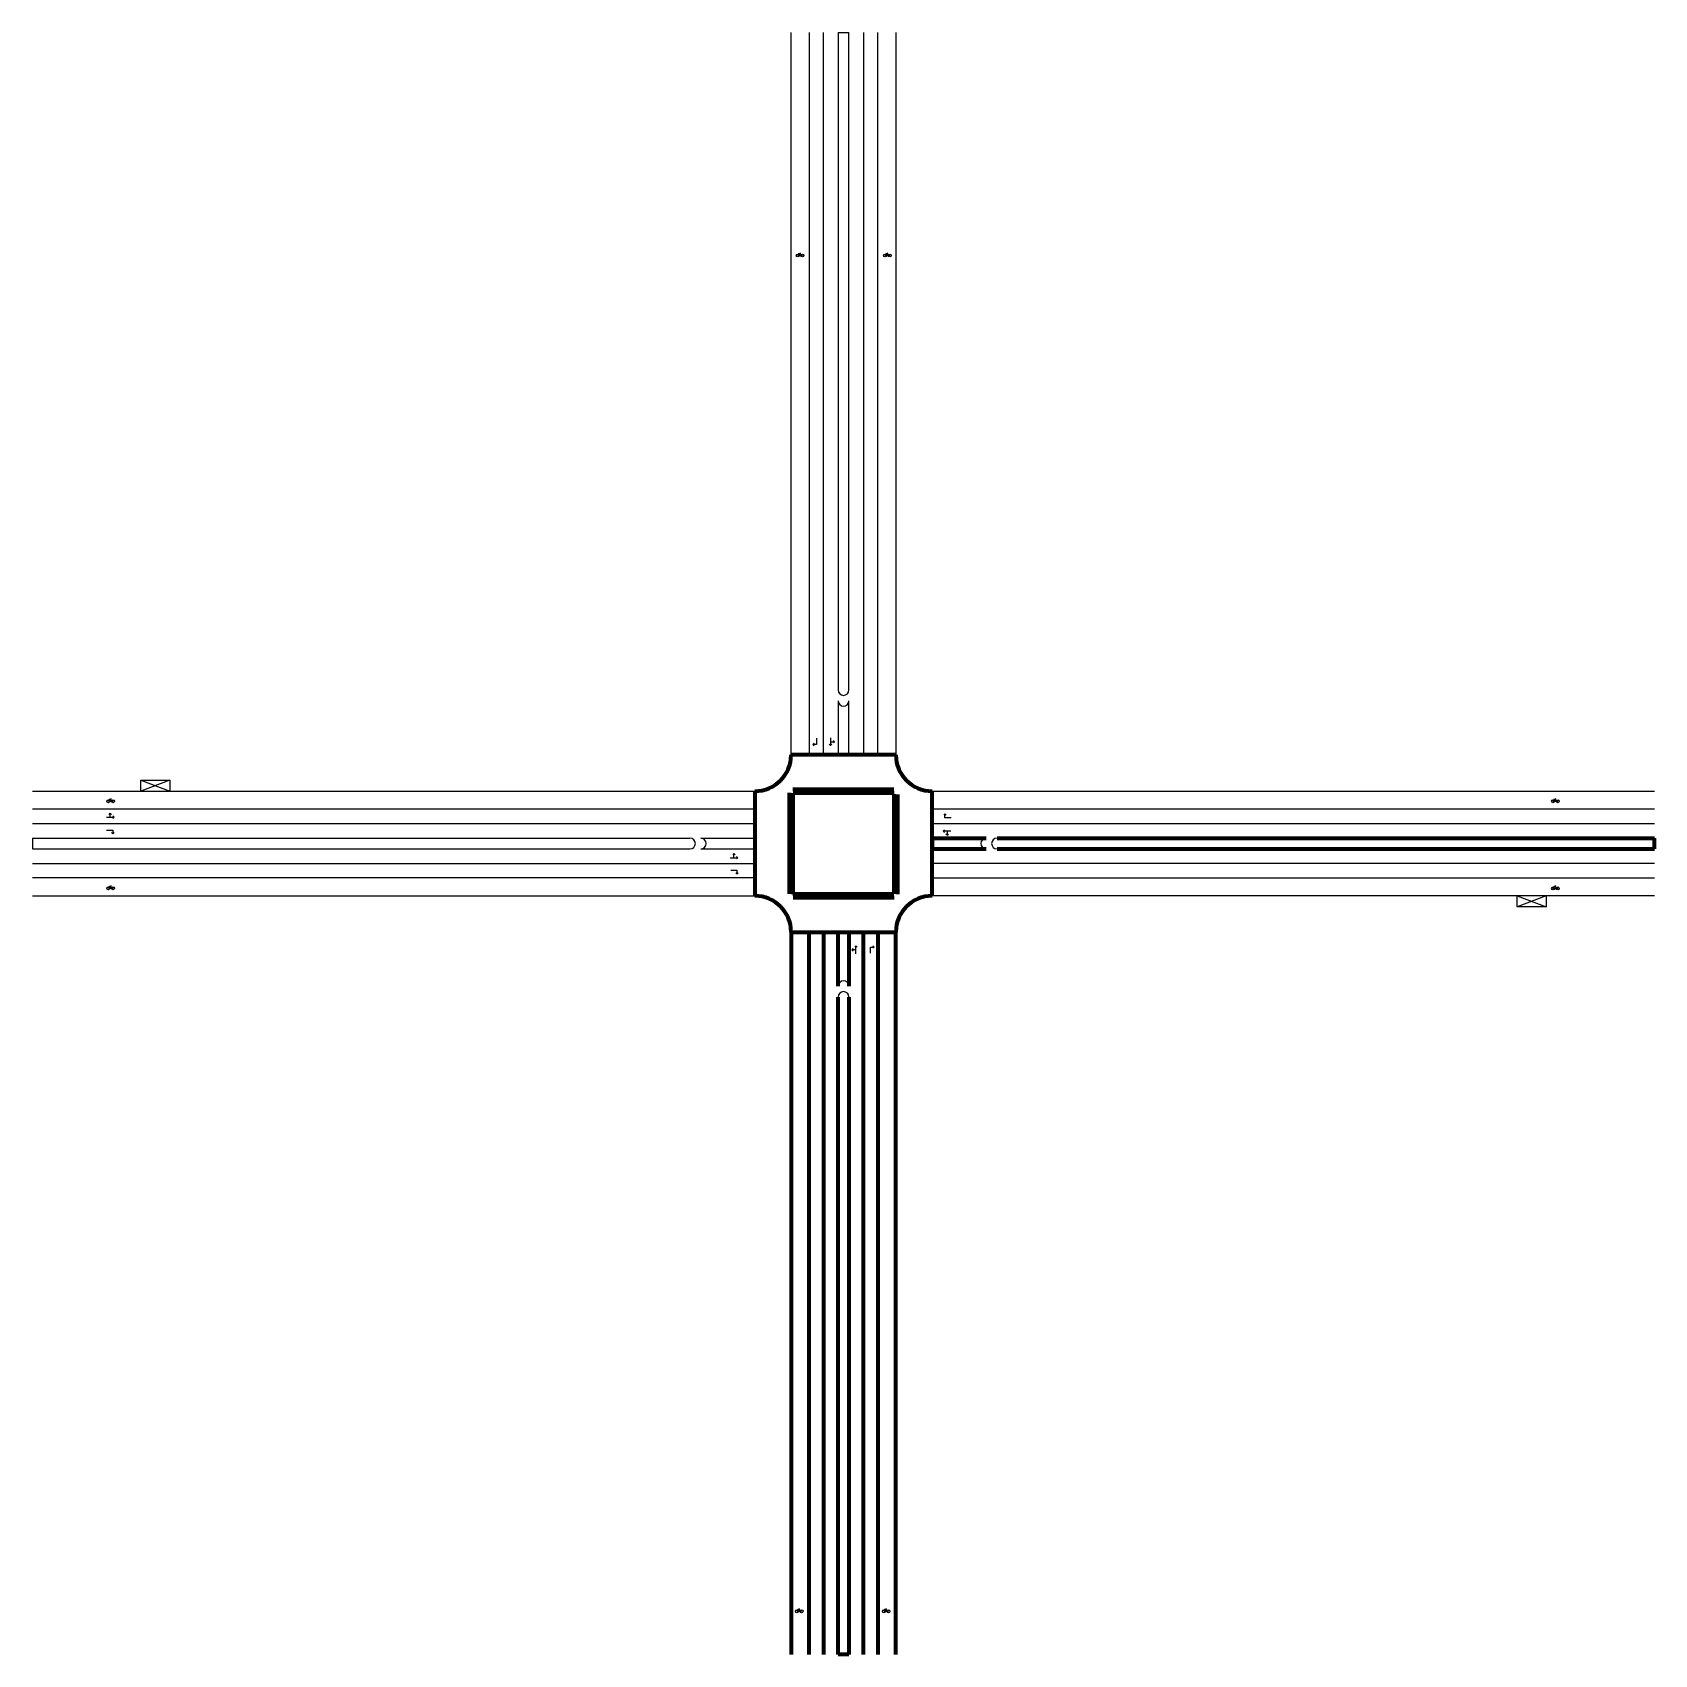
# Model space of a CAD drawing. Header units: millimetres. Extents: x 2860 to 3309, y 1639 to 2088.
import ezdxf

# ---------------------------------------------------------------- set-up
doc = ezdxf.new("R2010")
doc.units = ezdxf.units.MM

msp = doc.modelspace()

# ---------------------------------------------------------------- linework, layer by layer
at = {"color": 7, "lineweight": -3, "true_color": 0xffffff}
for p, q in [((3070.2, 1887.82), (3070.2, 2087.82)), ((3075.2, 2087.82), (3075.2, 1887.82)), ((3079.2, 1887.82), (3079.2, 2087.82)), ((3090.2, 2087.82), (3090.2, 1887.82)), ((3094.2, 1887.82), (3094.2, 2087.82)), ((3099.2, 2087.82), (3099.2, 1887.82)), ((3109.2, 1877.82), (3309.2, 1877.82))]:
    msp.add_line(p, q, dxfattribs=at)
at = {"color": 3, "lineweight": -3}
for p, q in [((3083.2, 2087.82), (3086.2, 2087.82)), ((3083.2, 2087.82), (3083.2, 1905.82)), ((3086.2, 1905.82), (3086.2, 2087.82)), ((3083.2, 1902.82), (3083.2, 1887.82)), ((3086.2, 1887.82), (3086.2, 1902.82)), ((3083.2, 1887.82), (3086.2, 1887.82)), ((2860.2, 1864.82), (3042.2, 1864.82)), ((2860.2, 1864.82), (2860.2, 1861.82)), ((3045.2, 1864.82), (3060.2, 1864.82)), ((3060.2, 1861.82), (3060.2, 1864.82)), ((2860.2, 1861.82), (3042.2, 1861.82)), ((3045.2, 1861.82), (3060.2, 1861.82))]:
    msp.add_line(p, q, dxfattribs=at)
for p, q in [((3072.02, 2026.07), (3072.42, 2026.67)), ((3072.02, 2026.07), (3073.32, 2026.07)), ((3072.42, 2026.67), (3072.85, 2026.85)), ((3072.42, 2026.67), (3073.32, 2026.07)), ((3096.2, 2026.07), (3096.6, 2026.67)), ((3096.2, 2026.07), (3097.5, 2026.07)), ((3096.6, 2026.67), (3097.04, 2026.85)), ((3096.6, 2026.67), (3097.5, 2026.07)), ((3076.2, 1890.75), (3076.56, 1891.1)), ((3077.24, 1890.75), (3076.2, 1890.75)), ((3076.2, 1890.75), (3076.56, 1890.39)), ((3077.24, 1892.47), (3077.24, 1890.75)), ((3081.09, 1890.43), (3080.74, 1890.79)), ((3081.09, 1892.57), (3081.09, 1890.43)), ((3081.09, 1891.5), (3082.24, 1891.5)), ((3081.09, 1890.43), (3081.45, 1890.79)), ((3082.24, 1891.5), (3081.89, 1891.86)), ((3082.24, 1891.5), (3081.89, 1891.15)), ((2860.2, 1877.82), (3060.2, 1877.82)), ((2860.2, 1877.82), (2890.2, 1877.82)), ((2890.2, 1877.82), (2890.2, 1880.82)), ((2890.2, 1880.82), (2898.2, 1880.82)), ((2890.2, 1880.82), (2898.2, 1877.82)), ((2898.2, 1880.82), (2890.2, 1877.82)), ((2898.2, 1880.82), (2898.2, 1877.82)), ((3060.2, 1872.82), (2860.2, 1872.82)), ((2881.21, 1875.02), (2881.61, 1875.62)), ((2881.21, 1875.02), (2882.51, 1875.02)), ((2881.61, 1875.62), (2882.04, 1875.79)), ((2881.61, 1875.62), (2882.51, 1875.02)), ((3281.11, 1875.02), (3281.51, 1875.62)), ((3281.11, 1875.02), (3282.41, 1875.02)), ((3281.51, 1875.62), (3281.95, 1875.79)), ((3281.51, 1875.62), (3282.41, 1875.02)), ((2860.2, 1868.82), (3060.2, 1868.82)), ((2880.66, 1870.58), (2882.8, 1870.58)), ((2881.73, 1871.73), (2881.38, 1871.38)), ((2881.73, 1870.58), (2881.73, 1871.73)), ((2881.73, 1871.73), (2882.08, 1871.38)), ((2882.8, 1870.58), (2882.45, 1870.94)), ((2882.8, 1870.58), (2882.45, 1870.23)), ((3112.79, 1871.5), (3112.44, 1871.14)), ((3112.79, 1870.46), (3112.79, 1871.5)), ((3112.79, 1871.5), (3113.15, 1871.14)), ((3114.52, 1870.46), (3112.79, 1870.46)), ((2880.7, 1867.05), (2882.42, 1867.05)), ((2882.42, 1866.01), (2882.07, 1866.36)), ((2882.42, 1867.05), (2882.42, 1866.01)), ((2882.42, 1866.01), (2882.78, 1866.36)), ((3112.3, 1866.74), (3112.65, 1867.09)), ((3114.44, 1866.74), (3112.3, 1866.74)), ((3112.3, 1866.74), (3112.65, 1866.38)), ((3113.37, 1865.59), (3113.01, 1865.95)), ((3113.37, 1866.74), (3113.37, 1865.59)), ((3113.37, 1865.59), (3113.72, 1865.95)), ((3053.31, 1859.39), (3055.45, 1859.39)), ((3054.38, 1860.54), (3054.03, 1860.19)), ((3054.38, 1859.39), (3054.38, 1860.54)), ((3054.38, 1860.54), (3054.74, 1860.19)), ((3055.45, 1859.39), (3055.1, 1859.75)), ((3055.45, 1859.39), (3055.1, 1859.04)), ((2860.2, 1857.82), (3060.2, 1857.82)), ((3053.49, 1855.93), (3055.21, 1855.93)), ((3055.21, 1854.89), (3054.86, 1855.24)), ((3055.21, 1855.93), (3055.21, 1854.89)), ((3055.21, 1854.89), (3055.56, 1855.24)), ((3060.2, 1853.82), (2860.2, 1853.82)), ((2881.21, 1850.94), (2881.61, 1851.54)), ((2881.21, 1850.94), (2882.51, 1850.94)), ((2881.61, 1851.54), (2882.04, 1851.72)), ((2881.61, 1851.54), (2882.51, 1850.94)), ((3281.11, 1850.89), (3281.51, 1851.49)), ((3281.11, 1850.89), (3282.41, 1850.89)), ((3281.51, 1851.49), (3281.95, 1851.67)), ((3281.51, 1851.49), (3282.41, 1850.89)), ((2860.2, 1848.82), (3060.2, 1848.82)), ((3271.2, 1845.82), (3271.2, 1848.82)), ((3271.2, 1848.82), (3279.2, 1845.82)), ((3279.2, 1848.82), (3271.2, 1845.82)), ((3279.2, 1845.82), (3271.2, 1845.82)), ((3309.2, 1848.82), (3279.2, 1848.82)), ((3279.2, 1848.82), (3279.2, 1845.82)), ((3087, 1833.88), (3087.35, 1834.24)), ((3088.14, 1833.88), (3087, 1833.88)), ((3087, 1833.88), (3087.35, 1833.53)), ((3088.14, 1834.95), (3087.79, 1834.6)), ((3088.14, 1832.81), (3088.14, 1834.95)), ((3088.14, 1834.95), (3088.5, 1834.6)), ((3092.15, 1832.94), (3092.15, 1834.67)), ((3092.15, 1834.67), (3093.19, 1834.67)), ((3093.19, 1834.67), (3092.83, 1835.02)), ((3093.19, 1834.67), (3092.83, 1834.32)), ((3071.81, 1650.79), (3072.21, 1651.39)), ((3071.81, 1650.79), (3073.11, 1650.79)), ((3072.21, 1651.39), (3072.64, 1651.57)), ((3072.21, 1651.39), (3073.11, 1650.79)), ((3095.85, 1650.79), (3096.25, 1651.39)), ((3095.85, 1650.79), (3097.15, 1650.79)), ((3096.25, 1651.39), (3096.68, 1651.57)), ((3096.25, 1651.39), (3097.15, 1650.79))]:
    msp.add_line(p, q)
at = {"lineweight": 211}
for p, q in [((3099.2, 1887.82), (3070.2, 1887.82)), ((3060.2, 1877.82), (3060.2, 1848.82)), ((3070.2, 1876.82), (3069.2, 1876.82)), ((3070.2, 1876.82), (3071.2, 1876.82)), ((3071.2, 1878.32), (3071.2, 1878.82)), ((3071.2, 1877.82), (3071.2, 1878.32)), ((3071.2, 1877.82), (3071.2, 1877.32)), ((3071.2, 1877.32), (3071.2, 1876.82)), ((3071.7, 1878.32), (3071.7, 1878.82)), ((3071.7, 1877.82), (3071.7, 1878.32)), ((3071.7, 1877.82), (3071.7, 1877.32)), ((3071.7, 1877.32), (3071.7, 1876.82)), ((3072.2, 1878.32), (3072.2, 1878.82)), ((3072.2, 1877.82), (3072.2, 1878.32)), ((3072.2, 1877.82), (3072.2, 1877.32)), ((3072.2, 1877.32), (3072.2, 1876.82)), ((3072.7, 1878.32), (3072.7, 1878.82)), ((3072.7, 1877.82), (3072.7, 1878.32)), ((3072.7, 1877.82), (3072.7, 1877.32)), ((3072.7, 1877.32), (3072.7, 1876.82)), ((3073.2, 1878.32), (3073.2, 1878.82)), ((3073.2, 1877.82), (3073.2, 1878.32)), ((3073.2, 1877.82), (3073.2, 1877.32)), ((3073.2, 1877.32), (3073.2, 1876.82)), ((3073.7, 1878.32), (3073.7, 1878.82)), ((3073.7, 1877.82), (3073.7, 1878.32)), ((3073.7, 1877.82), (3073.7, 1877.32)), ((3073.7, 1877.32), (3073.7, 1876.82)), ((3074.2, 1878.32), (3074.2, 1878.82)), ((3074.2, 1877.82), (3074.2, 1878.32)), ((3074.2, 1877.82), (3074.2, 1877.32)), ((3074.2, 1877.32), (3074.2, 1876.82)), ((3074.7, 1878.32), (3074.7, 1878.82)), ((3074.7, 1877.82), (3074.7, 1878.32)), ((3074.7, 1877.82), (3074.7, 1877.32)), ((3074.7, 1877.32), (3074.7, 1876.82)), ((3075.2, 1878.32), (3075.2, 1878.82)), ((3075.2, 1877.82), (3075.2, 1878.32)), ((3075.2, 1877.82), (3075.2, 1877.32)), ((3075.2, 1877.32), (3075.2, 1876.82)), ((3075.7, 1878.32), (3075.7, 1878.82)), ((3075.7, 1877.82), (3075.7, 1878.32)), ((3075.7, 1877.82), (3075.7, 1877.32)), ((3075.7, 1877.32), (3075.7, 1876.82)), ((3076.2, 1878.32), (3076.2, 1878.82)), ((3076.2, 1877.82), (3076.2, 1878.32)), ((3076.2, 1877.82), (3076.2, 1877.32)), ((3076.2, 1877.32), (3076.2, 1876.82)), ((3076.7, 1878.32), (3076.7, 1878.82)), ((3076.7, 1877.82), (3076.7, 1878.32)), ((3076.7, 1877.82), (3076.7, 1877.32)), ((3076.7, 1877.32), (3076.7, 1876.82)), ((3077.2, 1878.32), (3077.2, 1878.82)), ((3077.2, 1877.82), (3077.2, 1878.32)), ((3077.2, 1877.82), (3077.2, 1877.32)), ((3077.2, 1877.32), (3077.2, 1876.82)), ((3077.7, 1878.32), (3077.7, 1878.82)), ((3077.7, 1877.82), (3077.7, 1878.32)), ((3077.7, 1877.82), (3077.7, 1877.32)), ((3077.7, 1877.32), (3077.7, 1876.82)), ((3078.2, 1878.32), (3078.2, 1878.82)), ((3078.2, 1877.82), (3078.2, 1878.32)), ((3078.2, 1877.82), (3078.2, 1877.32)), ((3078.2, 1877.32), (3078.2, 1876.82)), ((3078.7, 1878.32), (3078.7, 1878.82)), ((3078.7, 1877.82), (3078.7, 1878.32)), ((3078.7, 1877.82), (3078.7, 1877.32)), ((3078.7, 1877.32), (3078.7, 1876.82)), ((3079.2, 1878.32), (3079.2, 1878.82)), ((3079.2, 1877.82), (3079.2, 1878.32)), ((3079.2, 1877.82), (3079.2, 1877.32)), ((3079.2, 1877.32), (3079.2, 1876.82)), ((3079.7, 1878.32), (3079.7, 1878.82)), ((3079.7, 1877.82), (3079.7, 1878.32)), ((3079.7, 1877.82), (3079.7, 1877.32)), ((3079.7, 1877.32), (3079.7, 1876.82)), ((3080.2, 1878.32), (3080.2, 1878.82)), ((3080.2, 1877.82), (3080.2, 1878.32)), ((3080.2, 1877.82), (3080.2, 1877.32)), ((3080.2, 1877.32), (3080.2, 1876.82)), ((3080.7, 1878.32), (3080.7, 1878.82)), ((3080.7, 1877.82), (3080.7, 1878.32)), ((3080.7, 1877.82), (3080.7, 1877.32)), ((3080.7, 1877.32), (3080.7, 1876.82)), ((3081.2, 1878.32), (3081.2, 1878.82)), ((3081.2, 1877.82), (3081.2, 1878.32)), ((3081.2, 1877.82), (3081.2, 1877.32)), ((3081.2, 1877.32), (3081.2, 1876.82)), ((3081.7, 1878.32), (3081.7, 1878.82)), ((3081.7, 1877.82), (3081.7, 1878.32)), ((3081.7, 1877.82), (3081.7, 1877.32)), ((3081.7, 1877.32), (3081.7, 1876.82)), ((3082.2, 1878.32), (3082.2, 1878.82)), ((3082.2, 1877.82), (3082.2, 1878.32)), ((3082.2, 1877.82), (3082.2, 1877.32)), ((3082.2, 1877.32), (3082.2, 1876.82)), ((3082.7, 1878.32), (3082.7, 1878.82)), ((3082.7, 1877.82), (3082.7, 1878.32)), ((3082.7, 1877.82), (3082.7, 1877.32)), ((3082.7, 1877.32), (3082.7, 1876.82)), ((3083.2, 1878.32), (3083.2, 1878.82)), ((3083.2, 1877.82), (3083.2, 1878.32)), ((3083.2, 1877.82), (3083.2, 1877.32)), ((3083.2, 1877.32), (3083.2, 1876.82)), ((3083.7, 1878.32), (3083.7, 1878.82)), ((3083.7, 1877.82), (3083.7, 1878.32)), ((3083.7, 1877.82), (3083.7, 1877.32)), ((3083.7, 1877.32), (3083.7, 1876.82)), ((3084.2, 1878.32), (3084.2, 1878.82)), ((3084.2, 1877.82), (3084.2, 1878.32)), ((3084.2, 1877.82), (3084.2, 1877.32)), ((3084.2, 1877.32), (3084.2, 1876.82)), ((3084.7, 1878.32), (3084.7, 1878.82)), ((3084.7, 1877.82), (3084.7, 1878.32)), ((3084.7, 1877.82), (3084.7, 1877.32)), ((3084.7, 1877.32), (3084.7, 1876.82)), ((3085.2, 1878.32), (3085.2, 1878.82)), ((3085.2, 1877.82), (3085.2, 1878.32)), ((3085.2, 1877.82), (3085.2, 1877.32)), ((3085.2, 1877.32), (3085.2, 1876.82)), ((3085.7, 1878.32), (3085.7, 1878.82)), ((3085.7, 1877.82), (3085.7, 1878.32)), ((3085.7, 1877.82), (3085.7, 1877.32)), ((3085.7, 1877.32), (3085.7, 1876.82)), ((3086.2, 1878.32), (3086.2, 1878.82)), ((3086.2, 1877.82), (3086.2, 1878.32)), ((3086.2, 1877.82), (3086.2, 1877.32)), ((3086.2, 1877.32), (3086.2, 1876.82)), ((3086.7, 1878.32), (3086.7, 1878.82)), ((3086.7, 1877.82), (3086.7, 1878.32)), ((3086.7, 1877.82), (3086.7, 1877.32)), ((3086.7, 1877.32), (3086.7, 1876.82)), ((3087.2, 1878.32), (3087.2, 1878.82)), ((3087.2, 1877.82), (3087.2, 1878.32)), ((3087.2, 1877.82), (3087.2, 1877.32)), ((3087.2, 1877.32), (3087.2, 1876.82)), ((3087.7, 1878.32), (3087.7, 1878.82)), ((3087.7, 1877.82), (3087.7, 1878.32)), ((3087.7, 1877.82), (3087.7, 1877.32)), ((3087.7, 1877.32), (3087.7, 1876.82)), ((3088.2, 1878.32), (3088.2, 1878.82)), ((3088.2, 1877.82), (3088.2, 1878.32)), ((3088.2, 1877.82), (3088.2, 1877.32)), ((3088.2, 1877.32), (3088.2, 1876.82)), ((3088.7, 1878.32), (3088.7, 1878.82)), ((3088.7, 1877.82), (3088.7, 1878.32)), ((3088.7, 1877.82), (3088.7, 1877.32)), ((3088.7, 1877.32), (3088.7, 1876.82)), ((3089.2, 1878.32), (3089.2, 1878.82)), ((3089.2, 1877.82), (3089.2, 1878.32)), ((3089.2, 1877.82), (3089.2, 1877.32)), ((3089.2, 1877.32), (3089.2, 1876.82)), ((3089.7, 1877.82), (3089.7, 1878.82)), ((3089.7, 1877.82), (3089.7, 1876.82)), ((3090.2, 1878.32), (3090.2, 1878.82)), ((3090.2, 1877.82), (3090.2, 1878.32)), ((3090.2, 1877.82), (3090.2, 1877.32)), ((3090.2, 1877.32), (3090.2, 1876.82)), ((3090.7, 1878.32), (3090.7, 1878.82)), ((3090.7, 1877.82), (3090.7, 1878.32)), ((3090.7, 1877.82), (3090.7, 1877.32)), ((3090.7, 1877.32), (3090.7, 1876.82)), ((3091.2, 1878.32), (3091.2, 1878.82)), ((3091.2, 1877.82), (3091.2, 1878.32)), ((3091.2, 1877.82), (3091.2, 1877.32)), ((3091.2, 1877.32), (3091.2, 1876.82)), ((3091.7, 1878.32), (3091.7, 1878.82)), ((3091.7, 1877.82), (3091.7, 1878.32)), ((3091.7, 1877.82), (3091.7, 1877.32)), ((3091.7, 1877.32), (3091.7, 1876.82)), ((3092.2, 1878.32), (3092.2, 1878.82)), ((3092.2, 1877.82), (3092.2, 1878.32)), ((3092.2, 1877.82), (3092.2, 1877.32)), ((3092.2, 1877.32), (3092.2, 1876.82)), ((3092.7, 1878.32), (3092.7, 1878.82)), ((3092.7, 1877.82), (3092.7, 1878.32)), ((3092.7, 1877.82), (3092.7, 1877.32)), ((3092.7, 1877.32), (3092.7, 1876.82)), ((3093.2, 1878.32), (3093.2, 1878.82)), ((3093.2, 1877.82), (3093.2, 1878.32)), ((3093.2, 1877.82), (3093.2, 1877.32)), ((3093.2, 1877.32), (3093.2, 1876.82)), ((3093.7, 1878.32), (3093.7, 1878.82)), ((3093.7, 1877.82), (3093.7, 1878.32)), ((3093.7, 1877.82), (3093.7, 1877.32)), ((3093.7, 1877.32), (3093.7, 1876.82)), ((3094.2, 1878.32), (3094.2, 1878.82)), ((3094.2, 1877.82), (3094.2, 1878.32)), ((3094.2, 1877.82), (3094.2, 1877.32)), ((3094.2, 1877.32), (3094.2, 1876.82)), ((3094.7, 1878.32), (3094.7, 1878.82)), ((3094.7, 1877.82), (3094.7, 1878.32)), ((3094.7, 1877.82), (3094.7, 1877.32)), ((3094.7, 1877.32), (3094.7, 1876.82)), ((3095.2, 1878.32), (3095.2, 1878.82)), ((3095.2, 1877.82), (3095.2, 1878.32)), ((3095.2, 1877.82), (3095.2, 1877.32)), ((3095.2, 1877.32), (3095.2, 1876.82)), ((3095.7, 1878.32), (3095.7, 1878.82)), ((3095.7, 1877.82), (3095.7, 1878.32)), ((3095.7, 1877.82), (3095.7, 1877.32)), ((3095.7, 1877.32), (3095.7, 1876.82)), ((3096.2, 1878.32), (3096.2, 1878.82)), ((3096.2, 1877.82), (3096.2, 1878.32)), ((3096.2, 1877.82), (3096.2, 1877.32)), ((3096.2, 1877.32), (3096.2, 1876.82)), ((3096.7, 1878.32), (3096.7, 1878.82)), ((3096.7, 1877.82), (3096.7, 1878.32)), ((3096.7, 1877.82), (3096.7, 1877.32)), ((3096.7, 1877.32), (3096.7, 1876.82)), ((3097.2, 1878.32), (3097.2, 1878.82)), ((3097.2, 1877.82), (3097.2, 1878.32)), ((3097.2, 1877.82), (3097.2, 1877.32)), ((3097.2, 1877.32), (3097.2, 1876.82)), ((3097.7, 1878.32), (3097.7, 1878.82)), ((3097.7, 1877.82), (3097.7, 1878.32)), ((3097.7, 1877.82), (3097.7, 1877.32)), ((3097.7, 1877.32), (3097.7, 1876.82)), ((3098.2, 1878.32), (3098.2, 1878.82)), ((3098.2, 1877.82), (3098.2, 1878.32)), ((3098.2, 1877.82), (3098.2, 1877.32)), ((3098.2, 1877.32), (3098.2, 1876.82)), ((3109.2, 1848.82), (3109.2, 1877.82)), ((3069.7, 1876.32), (3069.2, 1876.32)), ((3069.7, 1875.82), (3069.2, 1875.82)), ((3069.7, 1875.32), (3069.2, 1875.32)), ((3069.7, 1874.82), (3069.2, 1874.82)), ((3069.7, 1874.32), (3069.2, 1874.32)), ((3069.7, 1873.82), (3069.2, 1873.82)), ((3069.7, 1873.32), (3069.2, 1873.32)), ((3069.7, 1872.82), (3069.2, 1872.82)), ((3070.2, 1876.32), (3069.7, 1876.32)), ((3070.2, 1875.82), (3069.7, 1875.82)), ((3070.2, 1875.32), (3069.7, 1875.32)), ((3070.2, 1874.82), (3069.7, 1874.82)), ((3070.2, 1874.32), (3069.7, 1874.32)), ((3070.2, 1873.82), (3069.7, 1873.82)), ((3070.2, 1873.32), (3069.7, 1873.32)), ((3070.2, 1872.82), (3069.7, 1872.82)), ((3070.2, 1876.32), (3070.7, 1876.32)), ((3070.2, 1875.82), (3070.7, 1875.82)), ((3070.2, 1875.32), (3070.7, 1875.32)), ((3070.2, 1874.82), (3070.7, 1874.82)), ((3070.2, 1874.32), (3070.7, 1874.32)), ((3070.2, 1873.82), (3070.7, 1873.82)), ((3070.2, 1873.32), (3070.7, 1873.32)), ((3070.2, 1872.82), (3070.7, 1872.82)), ((3070.7, 1876.32), (3071.2, 1876.32)), ((3070.7, 1875.82), (3071.2, 1875.82)), ((3070.7, 1875.32), (3071.2, 1875.32)), ((3070.7, 1874.82), (3071.2, 1874.82)), ((3070.7, 1874.32), (3071.2, 1874.32)), ((3070.7, 1873.82), (3071.2, 1873.82)), ((3070.7, 1873.32), (3071.2, 1873.32)), ((3070.7, 1872.82), (3071.2, 1872.82)), ((3098.7, 1876.42), (3098.2, 1876.42)), ((3098.7, 1875.82), (3098.2, 1875.82)), ((3098.7, 1875.32), (3098.2, 1875.32)), ((3098.7, 1874.82), (3098.2, 1874.82)), ((3098.7, 1874.32), (3098.2, 1874.32)), ((3098.7, 1873.82), (3098.2, 1873.82)), ((3098.7, 1873.32), (3098.2, 1873.32)), ((3098.7, 1872.82), (3098.2, 1872.82)), ((3099.2, 1876.42), (3098.7, 1876.42)), ((3099.2, 1875.82), (3098.7, 1875.82)), ((3099.2, 1875.32), (3098.7, 1875.32)), ((3099.2, 1874.82), (3098.7, 1874.82)), ((3099.2, 1874.32), (3098.7, 1874.32)), ((3099.2, 1873.82), (3098.7, 1873.82)), ((3099.2, 1873.32), (3098.7, 1873.32)), ((3099.2, 1872.82), (3098.7, 1872.82)), ((3099.2, 1876.42), (3099.7, 1876.42)), ((3099.2, 1875.82), (3099.7, 1875.82)), ((3099.2, 1875.32), (3099.7, 1875.32)), ((3099.2, 1874.82), (3099.7, 1874.82)), ((3099.2, 1874.32), (3099.7, 1874.32)), ((3099.2, 1873.82), (3099.7, 1873.82)), ((3099.2, 1873.32), (3099.7, 1873.32)), ((3099.2, 1872.82), (3099.7, 1872.82)), ((3099.7, 1876.42), (3100.2, 1876.42)), ((3099.7, 1875.82), (3100.2, 1875.82)), ((3099.7, 1875.32), (3100.2, 1875.32)), ((3099.7, 1874.82), (3100.2, 1874.82)), ((3099.7, 1874.32), (3100.2, 1874.32)), ((3099.7, 1873.82), (3100.2, 1873.82)), ((3099.7, 1873.32), (3100.2, 1873.32)), ((3099.7, 1872.82), (3100.2, 1872.82)), ((3069.7, 1872.32), (3069.2, 1872.32)), ((3069.7, 1871.82), (3069.2, 1871.82)), ((3069.7, 1871.32), (3069.2, 1871.32)), ((3069.7, 1870.82), (3069.2, 1870.82)), ((3069.7, 1870.32), (3069.2, 1870.32)), ((3069.7, 1869.82), (3069.2, 1869.82)), ((3069.7, 1869.32), (3069.2, 1869.32)), ((3069.7, 1868.82), (3069.2, 1868.82)), ((3069.7, 1868.32), (3069.2, 1868.32)), ((3070.2, 1872.32), (3069.7, 1872.32)), ((3070.2, 1871.82), (3069.7, 1871.82)), ((3070.2, 1871.32), (3069.7, 1871.32)), ((3070.2, 1870.82), (3069.7, 1870.82)), ((3070.2, 1870.32), (3069.7, 1870.32)), ((3070.2, 1869.82), (3069.7, 1869.82)), ((3070.2, 1869.32), (3069.7, 1869.32)), ((3070.2, 1868.82), (3069.7, 1868.82)), ((3070.2, 1868.32), (3069.7, 1868.32)), ((3070.2, 1872.32), (3070.7, 1872.32)), ((3070.2, 1871.82), (3070.7, 1871.82)), ((3070.2, 1871.32), (3070.7, 1871.32)), ((3070.2, 1870.82), (3070.7, 1870.82)), ((3070.2, 1870.32), (3070.7, 1870.32)), ((3070.2, 1869.82), (3070.7, 1869.82)), ((3070.2, 1869.32), (3070.7, 1869.32)), ((3070.2, 1868.82), (3070.7, 1868.82)), ((3070.2, 1868.32), (3070.7, 1868.32)), ((3070.7, 1872.32), (3071.2, 1872.32)), ((3070.7, 1871.82), (3071.2, 1871.82)), ((3070.7, 1871.32), (3071.2, 1871.32)), ((3070.7, 1870.82), (3071.2, 1870.82)), ((3070.7, 1870.32), (3071.2, 1870.32)), ((3070.7, 1869.82), (3071.2, 1869.82)), ((3070.7, 1869.32), (3071.2, 1869.32)), ((3070.7, 1868.82), (3071.2, 1868.82)), ((3070.7, 1868.32), (3071.2, 1868.32)), ((3098.7, 1872.32), (3098.2, 1872.32)), ((3098.7, 1871.82), (3098.2, 1871.82)), ((3098.7, 1871.32), (3098.2, 1871.32)), ((3098.7, 1870.82), (3098.2, 1870.82)), ((3098.7, 1870.32), (3098.2, 1870.32)), ((3098.7, 1869.82), (3098.2, 1869.82)), ((3098.7, 1869.32), (3098.2, 1869.32)), ((3098.7, 1868.82), (3098.2, 1868.82)), ((3098.7, 1868.32), (3098.2, 1868.32)), ((3099.2, 1872.32), (3098.7, 1872.32)), ((3099.2, 1871.82), (3098.7, 1871.82)), ((3099.2, 1871.32), (3098.7, 1871.32)), ((3099.2, 1870.82), (3098.7, 1870.82)), ((3099.2, 1870.32), (3098.7, 1870.32)), ((3099.2, 1869.82), (3098.7, 1869.82)), ((3099.2, 1869.32), (3098.7, 1869.32)), ((3099.2, 1868.82), (3098.7, 1868.82)), ((3099.2, 1868.32), (3098.7, 1868.32)), ((3099.2, 1872.32), (3099.7, 1872.32)), ((3099.2, 1871.82), (3099.7, 1871.82)), ((3099.2, 1871.32), (3099.7, 1871.32)), ((3099.2, 1870.82), (3099.7, 1870.82)), ((3099.2, 1870.32), (3099.7, 1870.32)), ((3099.2, 1869.82), (3099.7, 1869.82)), ((3099.2, 1869.32), (3099.7, 1869.32)), ((3099.2, 1868.82), (3099.7, 1868.82)), ((3099.2, 1868.32), (3099.7, 1868.32)), ((3099.7, 1872.32), (3100.2, 1872.32)), ((3099.7, 1871.82), (3100.2, 1871.82)), ((3099.7, 1871.32), (3100.2, 1871.32)), ((3099.7, 1870.82), (3100.2, 1870.82)), ((3099.7, 1870.32), (3100.2, 1870.32)), ((3099.7, 1869.82), (3100.2, 1869.82)), ((3099.7, 1869.32), (3100.2, 1869.32)), ((3099.7, 1868.82), (3100.2, 1868.82)), ((3099.7, 1868.32), (3100.2, 1868.32)), ((3069.7, 1867.82), (3069.2, 1867.82)), ((3069.7, 1867.32), (3069.2, 1867.32)), ((3069.7, 1866.82), (3069.2, 1866.82)), ((3069.7, 1866.32), (3069.2, 1866.32)), ((3069.7, 1865.82), (3069.2, 1865.82)), ((3069.7, 1865.32), (3069.2, 1865.32)), ((3069.7, 1864.82), (3069.2, 1864.82)), ((3069.7, 1864.32), (3069.2, 1864.32)), ((3069.7, 1863.82), (3069.2, 1863.82)), ((3070.2, 1867.82), (3069.7, 1867.82)), ((3070.2, 1867.32), (3069.7, 1867.32)), ((3070.2, 1866.82), (3069.7, 1866.82)), ((3070.2, 1866.32), (3069.7, 1866.32)), ((3070.2, 1865.82), (3069.7, 1865.82)), ((3070.2, 1865.32), (3069.7, 1865.32)), ((3070.2, 1864.82), (3069.7, 1864.82)), ((3070.2, 1864.32), (3069.7, 1864.32)), ((3070.2, 1863.82), (3069.7, 1863.82)), ((3070.2, 1867.82), (3070.7, 1867.82)), ((3070.2, 1867.32), (3070.7, 1867.32)), ((3070.2, 1866.82), (3070.7, 1866.82)), ((3070.2, 1866.32), (3070.7, 1866.32)), ((3070.2, 1865.82), (3070.7, 1865.82)), ((3070.2, 1865.32), (3070.7, 1865.32)), ((3070.2, 1864.82), (3070.7, 1864.82)), ((3070.2, 1864.32), (3070.7, 1864.32)), ((3070.2, 1863.82), (3070.7, 1863.82)), ((3070.7, 1867.82), (3071.2, 1867.82)), ((3070.7, 1867.32), (3071.2, 1867.32)), ((3070.7, 1866.82), (3071.2, 1866.82)), ((3070.7, 1866.32), (3071.2, 1866.32)), ((3070.7, 1865.82), (3071.2, 1865.82)), ((3070.7, 1865.32), (3071.2, 1865.32)), ((3070.7, 1864.82), (3071.2, 1864.82)), ((3070.7, 1864.32), (3071.2, 1864.32)), ((3070.7, 1863.82), (3071.2, 1863.82)), ((3098.7, 1867.82), (3098.2, 1867.82)), ((3099.2, 1867.32), (3098.2, 1867.32)), ((3098.7, 1866.82), (3098.2, 1866.82)), ((3098.7, 1866.32), (3098.2, 1866.32)), ((3098.7, 1865.82), (3098.2, 1865.82)), ((3098.7, 1865.32), (3098.2, 1865.32)), ((3098.7, 1864.82), (3098.2, 1864.82)), ((3098.7, 1864.32), (3098.2, 1864.32)), ((3098.7, 1863.82), (3098.2, 1863.82)), ((3099.2, 1867.82), (3098.7, 1867.82)), ((3099.2, 1866.82), (3098.7, 1866.82)), ((3099.2, 1866.32), (3098.7, 1866.32)), ((3099.2, 1865.82), (3098.7, 1865.82)), ((3099.2, 1865.32), (3098.7, 1865.32)), ((3099.2, 1864.82), (3098.7, 1864.82)), ((3099.2, 1864.32), (3098.7, 1864.32)), ((3099.2, 1863.82), (3098.7, 1863.82)), ((3099.2, 1867.82), (3099.7, 1867.82)), ((3099.2, 1867.32), (3100.2, 1867.32)), ((3099.2, 1866.82), (3099.7, 1866.82)), ((3099.2, 1866.32), (3099.7, 1866.32)), ((3099.2, 1865.82), (3099.7, 1865.82)), ((3099.2, 1865.32), (3099.7, 1865.32)), ((3099.2, 1864.82), (3099.7, 1864.82)), ((3099.2, 1864.32), (3099.7, 1864.32)), ((3099.2, 1863.82), (3099.7, 1863.82)), ((3099.7, 1867.82), (3100.2, 1867.82)), ((3099.7, 1866.82), (3100.2, 1866.82)), ((3099.7, 1866.32), (3100.2, 1866.32)), ((3099.7, 1865.82), (3100.2, 1865.82)), ((3099.7, 1865.32), (3100.2, 1865.32)), ((3099.7, 1864.82), (3100.2, 1864.82)), ((3099.7, 1864.32), (3100.2, 1864.32)), ((3099.7, 1863.82), (3100.2, 1863.82)), ((3069.7, 1863.32), (3069.2, 1863.32)), ((3069.7, 1862.82), (3069.2, 1862.82)), ((3069.7, 1862.32), (3069.2, 1862.32)), ((3069.7, 1861.82), (3069.2, 1861.82)), ((3069.7, 1861.32), (3069.2, 1861.32)), ((3069.7, 1860.82), (3069.2, 1860.82)), ((3069.7, 1860.32), (3069.2, 1860.32)), ((3069.7, 1859.82), (3069.2, 1859.82)), ((3069.7, 1859.32), (3069.2, 1859.32)), ((3070.2, 1863.32), (3069.7, 1863.32)), ((3070.2, 1862.82), (3069.7, 1862.82)), ((3070.2, 1862.32), (3069.7, 1862.32)), ((3070.2, 1861.82), (3069.7, 1861.82)), ((3070.2, 1861.32), (3069.7, 1861.32)), ((3070.2, 1860.82), (3069.7, 1860.82)), ((3070.2, 1860.32), (3069.7, 1860.32)), ((3070.2, 1859.82), (3069.7, 1859.82)), ((3070.2, 1859.32), (3069.7, 1859.32)), ((3070.2, 1863.32), (3070.7, 1863.32)), ((3070.2, 1862.82), (3070.7, 1862.82)), ((3070.2, 1862.32), (3070.7, 1862.32)), ((3070.2, 1861.82), (3070.7, 1861.82)), ((3070.2, 1861.32), (3070.7, 1861.32)), ((3070.2, 1860.82), (3070.7, 1860.82)), ((3070.2, 1860.32), (3070.7, 1860.32)), ((3070.2, 1859.82), (3070.7, 1859.82)), ((3070.2, 1859.32), (3070.7, 1859.32)), ((3070.7, 1863.32), (3071.2, 1863.32)), ((3070.7, 1862.82), (3071.2, 1862.82)), ((3070.7, 1862.32), (3071.2, 1862.32)), ((3070.7, 1861.82), (3071.2, 1861.82)), ((3070.7, 1861.32), (3071.2, 1861.32)), ((3070.7, 1860.82), (3071.2, 1860.82)), ((3070.7, 1860.32), (3071.2, 1860.32)), ((3070.7, 1859.82), (3071.2, 1859.82)), ((3070.7, 1859.32), (3071.2, 1859.32)), ((3098.7, 1863.32), (3098.2, 1863.32)), ((3098.7, 1862.82), (3098.2, 1862.82)), ((3098.7, 1862.32), (3098.2, 1862.32)), ((3098.7, 1861.82), (3098.2, 1861.82)), ((3098.7, 1861.32), (3098.2, 1861.32)), ((3098.7, 1860.82), (3098.2, 1860.82)), ((3098.7, 1860.32), (3098.2, 1860.32)), ((3098.7, 1859.82), (3098.2, 1859.82)), ((3098.7, 1859.32), (3098.2, 1859.32)), ((3099.2, 1863.32), (3098.7, 1863.32)), ((3099.2, 1862.82), (3098.7, 1862.82)), ((3099.2, 1862.32), (3098.7, 1862.32)), ((3099.2, 1861.82), (3098.7, 1861.82)), ((3099.2, 1861.32), (3098.7, 1861.32)), ((3099.2, 1860.82), (3098.7, 1860.82)), ((3099.2, 1860.32), (3098.7, 1860.32)), ((3099.2, 1859.82), (3098.7, 1859.82)), ((3099.2, 1859.32), (3098.7, 1859.32)), ((3099.2, 1863.32), (3099.7, 1863.32)), ((3099.2, 1862.82), (3099.7, 1862.82)), ((3099.2, 1862.32), (3099.7, 1862.32)), ((3099.2, 1861.82), (3099.7, 1861.82)), ((3099.2, 1861.32), (3099.7, 1861.32)), ((3099.2, 1860.82), (3099.7, 1860.82)), ((3099.2, 1860.32), (3099.7, 1860.32)), ((3099.2, 1859.82), (3099.7, 1859.82)), ((3099.2, 1859.32), (3099.7, 1859.32)), ((3099.7, 1863.32), (3100.2, 1863.32)), ((3099.7, 1862.82), (3100.2, 1862.82)), ((3099.7, 1862.32), (3100.2, 1862.32)), ((3099.7, 1861.82), (3100.2, 1861.82)), ((3099.7, 1861.32), (3100.2, 1861.32)), ((3099.7, 1860.82), (3100.2, 1860.82)), ((3099.7, 1860.32), (3100.2, 1860.32)), ((3099.7, 1859.82), (3100.2, 1859.82)), ((3099.7, 1859.32), (3100.2, 1859.32)), ((3069.7, 1858.82), (3069.2, 1858.82)), ((3069.7, 1858.32), (3069.2, 1858.32)), ((3070.2, 1857.82), (3069.2, 1857.82)), ((3069.7, 1857.32), (3069.2, 1857.32)), ((3069.7, 1856.82), (3069.2, 1856.82)), ((3069.7, 1856.32), (3069.2, 1856.32)), ((3069.7, 1855.82), (3069.2, 1855.82)), ((3069.7, 1855.32), (3069.2, 1855.32)), ((3069.7, 1854.82), (3069.2, 1854.82)), ((3070.2, 1858.82), (3069.7, 1858.82)), ((3070.2, 1858.32), (3069.7, 1858.32)), ((3070.2, 1857.32), (3069.7, 1857.32)), ((3070.2, 1856.82), (3069.7, 1856.82)), ((3070.2, 1856.32), (3069.7, 1856.32)), ((3070.2, 1855.82), (3069.7, 1855.82)), ((3070.2, 1855.32), (3069.7, 1855.32)), ((3070.2, 1854.82), (3069.7, 1854.82)), ((3070.2, 1858.82), (3070.7, 1858.82)), ((3070.2, 1858.32), (3070.7, 1858.32)), ((3070.2, 1857.82), (3071.2, 1857.82)), ((3070.2, 1857.32), (3070.7, 1857.32)), ((3070.2, 1856.82), (3070.7, 1856.82)), ((3070.2, 1856.32), (3070.7, 1856.32)), ((3070.2, 1855.82), (3070.7, 1855.82)), ((3070.2, 1855.32), (3070.7, 1855.32)), ((3070.2, 1854.82), (3070.7, 1854.82)), ((3070.7, 1858.82), (3071.2, 1858.82)), ((3070.7, 1858.32), (3071.2, 1858.32)), ((3070.7, 1857.32), (3071.2, 1857.32)), ((3070.7, 1856.82), (3071.2, 1856.82)), ((3070.7, 1856.32), (3071.2, 1856.32)), ((3070.7, 1855.82), (3071.2, 1855.82)), ((3070.7, 1855.32), (3071.2, 1855.32)), ((3070.7, 1854.82), (3071.2, 1854.82)), ((3098.7, 1858.82), (3098.2, 1858.82)), ((3098.7, 1858.32), (3098.2, 1858.32)), ((3098.7, 1857.82), (3098.2, 1857.82)), ((3098.7, 1857.32), (3098.2, 1857.32)), ((3098.7, 1856.82), (3098.2, 1856.82)), ((3098.7, 1856.32), (3098.2, 1856.32)), ((3098.7, 1855.82), (3098.2, 1855.82)), ((3098.7, 1855.32), (3098.2, 1855.32)), ((3098.7, 1854.82), (3098.2, 1854.82)), ((3099.2, 1858.82), (3098.7, 1858.82)), ((3099.2, 1858.32), (3098.7, 1858.32)), ((3099.2, 1857.82), (3098.7, 1857.82)), ((3099.2, 1857.32), (3098.7, 1857.32)), ((3099.2, 1856.82), (3098.7, 1856.82)), ((3099.2, 1856.32), (3098.7, 1856.32)), ((3099.2, 1855.82), (3098.7, 1855.82)), ((3099.2, 1855.32), (3098.7, 1855.32)), ((3099.2, 1854.82), (3098.7, 1854.82)), ((3099.2, 1858.82), (3099.7, 1858.82)), ((3099.2, 1858.32), (3099.7, 1858.32)), ((3099.2, 1857.82), (3099.7, 1857.82)), ((3099.2, 1857.32), (3099.7, 1857.32)), ((3099.2, 1856.82), (3099.7, 1856.82)), ((3099.2, 1856.32), (3099.7, 1856.32)), ((3099.2, 1855.82), (3099.7, 1855.82)), ((3099.2, 1855.32), (3099.7, 1855.32)), ((3099.2, 1854.82), (3099.7, 1854.82)), ((3099.7, 1858.82), (3100.2, 1858.82)), ((3099.7, 1858.32), (3100.2, 1858.32)), ((3099.7, 1857.82), (3100.2, 1857.82)), ((3099.7, 1857.32), (3100.2, 1857.32)), ((3099.7, 1856.82), (3100.2, 1856.82)), ((3099.7, 1856.32), (3100.2, 1856.32)), ((3099.7, 1855.82), (3100.2, 1855.82)), ((3099.7, 1855.32), (3100.2, 1855.32)), ((3099.7, 1854.82), (3100.2, 1854.82)), ((3069.7, 1854.32), (3069.2, 1854.32)), ((3069.7, 1853.82), (3069.2, 1853.82)), ((3069.7, 1853.32), (3069.2, 1853.32)), ((3069.7, 1852.82), (3069.2, 1852.82)), ((3069.7, 1852.32), (3069.2, 1852.32)), ((3069.7, 1851.82), (3069.2, 1851.82)), ((3069.7, 1851.32), (3069.2, 1851.32)), ((3069.7, 1850.82), (3069.2, 1850.82)), ((3069.7, 1850.32), (3069.2, 1850.32)), ((3070.2, 1854.32), (3069.7, 1854.32)), ((3070.2, 1853.82), (3069.7, 1853.82)), ((3070.2, 1853.32), (3069.7, 1853.32)), ((3070.2, 1852.82), (3069.7, 1852.82)), ((3070.2, 1852.32), (3069.7, 1852.32)), ((3070.2, 1851.82), (3069.7, 1851.82)), ((3070.2, 1851.32), (3069.7, 1851.32)), ((3070.2, 1850.82), (3069.7, 1850.82)), ((3070.2, 1850.32), (3069.7, 1850.32)), ((3070.2, 1854.32), (3070.7, 1854.32)), ((3070.2, 1853.82), (3070.7, 1853.82)), ((3070.2, 1853.32), (3070.7, 1853.32)), ((3070.2, 1852.82), (3070.7, 1852.82)), ((3070.2, 1852.32), (3070.7, 1852.32)), ((3070.2, 1851.82), (3070.7, 1851.82)), ((3070.2, 1851.32), (3070.7, 1851.32)), ((3070.2, 1850.82), (3070.7, 1850.82)), ((3070.2, 1850.32), (3070.7, 1850.32)), ((3070.7, 1854.32), (3071.2, 1854.32)), ((3070.7, 1853.82), (3071.2, 1853.82)), ((3070.7, 1853.32), (3071.2, 1853.32)), ((3070.7, 1852.82), (3071.2, 1852.82)), ((3070.7, 1852.32), (3071.2, 1852.32)), ((3070.7, 1851.82), (3071.2, 1851.82)), ((3070.7, 1851.32), (3071.2, 1851.32)), ((3070.7, 1850.82), (3071.2, 1850.82)), ((3070.7, 1850.32), (3071.2, 1850.32)), ((3098.7, 1854.32), (3098.2, 1854.32)), ((3098.7, 1853.82), (3098.2, 1853.82)), ((3098.7, 1853.32), (3098.2, 1853.32)), ((3098.7, 1852.82), (3098.2, 1852.82)), ((3098.7, 1852.32), (3098.2, 1852.32)), ((3098.7, 1851.82), (3098.2, 1851.82)), ((3098.7, 1851.32), (3098.2, 1851.32)), ((3098.7, 1850.82), (3098.2, 1850.82)), ((3098.7, 1850.32), (3098.2, 1850.32)), ((3099.2, 1854.32), (3098.7, 1854.32)), ((3099.2, 1853.82), (3098.7, 1853.82)), ((3099.2, 1853.32), (3098.7, 1853.32)), ((3099.2, 1852.82), (3098.7, 1852.82)), ((3099.2, 1852.32), (3098.7, 1852.32)), ((3099.2, 1851.82), (3098.7, 1851.82)), ((3099.2, 1851.32), (3098.7, 1851.32)), ((3099.2, 1850.82), (3098.7, 1850.82)), ((3099.2, 1850.32), (3098.7, 1850.32)), ((3099.2, 1854.32), (3099.7, 1854.32)), ((3099.2, 1853.82), (3099.7, 1853.82)), ((3099.2, 1853.32), (3099.7, 1853.32)), ((3099.2, 1852.82), (3099.7, 1852.82)), ((3099.2, 1852.32), (3099.7, 1852.32)), ((3099.2, 1851.82), (3099.7, 1851.82)), ((3099.2, 1851.32), (3099.7, 1851.32)), ((3099.2, 1850.82), (3099.7, 1850.82)), ((3099.2, 1850.32), (3099.7, 1850.32)), ((3099.7, 1854.32), (3100.2, 1854.32)), ((3099.7, 1853.82), (3100.2, 1853.82)), ((3099.7, 1853.32), (3100.2, 1853.32)), ((3099.7, 1852.82), (3100.2, 1852.82)), ((3099.7, 1852.32), (3100.2, 1852.32)), ((3099.7, 1851.82), (3100.2, 1851.82)), ((3099.7, 1851.32), (3100.2, 1851.32)), ((3099.7, 1850.82), (3100.2, 1850.82)), ((3099.7, 1850.32), (3100.2, 1850.32)), ((3069.7, 1849.82), (3069.2, 1849.82)), ((3070.2, 1849.82), (3069.7, 1849.82)), ((3070.2, 1849.82), (3070.7, 1849.82)), ((3070.7, 1849.82), (3071.2, 1849.82)), ((3071.2, 1849.32), (3071.2, 1849.82)), ((3071.2, 1848.82), (3071.2, 1849.32)), ((3071.2, 1848.82), (3071.2, 1848.32)), ((3071.2, 1848.32), (3071.2, 1847.82)), ((3071.7, 1849.32), (3071.7, 1849.82)), ((3071.7, 1848.82), (3071.7, 1849.32)), ((3071.7, 1848.82), (3071.7, 1848.32)), ((3071.7, 1848.32), (3071.7, 1847.82)), ((3072.2, 1849.32), (3072.2, 1849.82)), ((3072.2, 1848.82), (3072.2, 1849.32)), ((3072.2, 1848.82), (3072.2, 1848.32)), ((3072.2, 1848.32), (3072.2, 1847.82)), ((3072.7, 1849.32), (3072.7, 1849.82)), ((3072.7, 1848.82), (3072.7, 1849.32)), ((3072.7, 1848.82), (3072.7, 1848.32)), ((3072.7, 1848.32), (3072.7, 1847.82)), ((3073.2, 1849.32), (3073.2, 1849.82)), ((3073.2, 1848.82), (3073.2, 1849.32)), ((3073.2, 1848.82), (3073.2, 1848.32)), ((3073.2, 1848.32), (3073.2, 1847.82)), ((3073.7, 1849.32), (3073.7, 1849.82)), ((3073.7, 1848.82), (3073.7, 1849.32)), ((3073.7, 1848.82), (3073.7, 1848.32)), ((3073.7, 1848.32), (3073.7, 1847.82)), ((3074.2, 1849.32), (3074.2, 1849.82)), ((3074.2, 1848.82), (3074.2, 1849.32)), ((3074.2, 1848.82), (3074.2, 1848.32)), ((3074.2, 1848.32), (3074.2, 1847.82)), ((3074.7, 1849.32), (3074.7, 1849.82)), ((3074.7, 1848.82), (3074.7, 1849.32)), ((3074.7, 1848.82), (3074.7, 1848.32)), ((3074.7, 1848.32), (3074.7, 1847.82)), ((3075.2, 1849.32), (3075.2, 1849.82)), ((3075.2, 1848.82), (3075.2, 1849.32)), ((3075.2, 1848.82), (3075.2, 1848.32)), ((3075.2, 1848.32), (3075.2, 1847.82)), ((3075.7, 1849.32), (3075.7, 1849.82)), ((3075.7, 1848.82), (3075.7, 1849.32)), ((3075.7, 1848.82), (3075.7, 1848.32)), ((3075.7, 1848.32), (3075.7, 1847.82)), ((3076.2, 1849.32), (3076.2, 1849.82)), ((3076.2, 1848.82), (3076.2, 1849.32)), ((3076.2, 1848.82), (3076.2, 1848.32)), ((3076.2, 1848.32), (3076.2, 1847.82)), ((3076.7, 1849.32), (3076.7, 1849.82)), ((3076.7, 1848.82), (3076.7, 1849.32)), ((3076.7, 1848.82), (3076.7, 1848.32)), ((3076.7, 1848.32), (3076.7, 1847.82)), ((3077.2, 1849.32), (3077.2, 1849.82)), ((3077.2, 1848.82), (3077.2, 1849.32)), ((3077.2, 1848.82), (3077.2, 1848.32)), ((3077.2, 1848.32), (3077.2, 1847.82)), ((3077.7, 1849.32), (3077.7, 1849.82)), ((3077.7, 1848.82), (3077.7, 1849.32)), ((3077.7, 1848.82), (3077.7, 1848.32)), ((3077.7, 1848.32), (3077.7, 1847.82)), ((3078.2, 1849.32), (3078.2, 1849.82)), ((3078.2, 1848.82), (3078.2, 1849.32)), ((3078.2, 1848.82), (3078.2, 1848.32)), ((3078.2, 1848.32), (3078.2, 1847.82)), ((3078.7, 1849.32), (3078.7, 1849.82)), ((3078.7, 1848.82), (3078.7, 1849.32)), ((3078.7, 1848.82), (3078.7, 1848.32)), ((3078.7, 1848.32), (3078.7, 1847.82)), ((3079.2, 1849.32), (3079.2, 1849.82)), ((3079.2, 1848.82), (3079.2, 1849.32)), ((3079.2, 1848.82), (3079.2, 1848.32)), ((3079.2, 1848.32), (3079.2, 1847.82)), ((3079.7, 1849.32), (3079.7, 1849.82)), ((3079.7, 1848.82), (3079.7, 1849.32)), ((3079.7, 1848.82), (3079.7, 1848.32)), ((3079.7, 1848.32), (3079.7, 1847.82)), ((3080.2, 1849.32), (3080.2, 1849.82)), ((3080.2, 1848.82), (3080.2, 1849.32)), ((3080.2, 1848.82), (3080.2, 1848.32)), ((3080.2, 1848.32), (3080.2, 1847.82)), ((3080.7, 1849.32), (3080.7, 1849.82)), ((3080.7, 1848.82), (3080.7, 1849.32)), ((3080.7, 1848.82), (3080.7, 1848.32)), ((3080.7, 1848.32), (3080.7, 1847.82)), ((3081.2, 1849.32), (3081.2, 1849.82)), ((3081.2, 1848.82), (3081.2, 1849.32)), ((3081.2, 1848.82), (3081.2, 1848.32)), ((3081.2, 1848.32), (3081.2, 1847.82)), ((3081.7, 1849.32), (3081.7, 1849.82)), ((3081.7, 1848.82), (3081.7, 1849.32)), ((3081.7, 1848.82), (3081.7, 1848.32)), ((3081.7, 1848.32), (3081.7, 1847.82)), ((3082.2, 1849.32), (3082.2, 1849.82)), ((3082.2, 1848.82), (3082.2, 1849.32)), ((3082.2, 1848.82), (3082.2, 1848.32)), ((3082.2, 1848.32), (3082.2, 1847.82)), ((3082.7, 1849.32), (3082.7, 1849.82)), ((3082.7, 1848.82), (3082.7, 1849.32)), ((3082.7, 1848.82), (3082.7, 1848.32)), ((3082.7, 1848.32), (3082.7, 1847.82)), ((3083.2, 1849.32), (3083.2, 1849.82)), ((3083.2, 1848.82), (3083.2, 1849.32)), ((3083.2, 1848.82), (3083.2, 1848.32)), ((3083.2, 1848.32), (3083.2, 1847.82)), ((3083.7, 1849.32), (3083.7, 1849.82)), ((3083.7, 1848.82), (3083.7, 1849.32)), ((3083.7, 1848.82), (3083.7, 1848.32)), ((3083.7, 1848.32), (3083.7, 1847.82)), ((3084.2, 1849.32), (3084.2, 1849.82)), ((3084.2, 1848.82), (3084.2, 1849.32)), ((3084.2, 1848.82), (3084.2, 1848.32)), ((3084.2, 1848.32), (3084.2, 1847.82)), ((3084.7, 1849.32), (3084.7, 1849.82)), ((3084.7, 1848.82), (3084.7, 1849.32)), ((3084.7, 1848.82), (3084.7, 1848.32)), ((3084.7, 1848.32), (3084.7, 1847.82)), ((3085.2, 1849.32), (3085.2, 1849.82)), ((3085.2, 1848.82), (3085.2, 1849.32)), ((3085.2, 1848.82), (3085.2, 1848.32)), ((3085.2, 1848.32), (3085.2, 1847.82)), ((3085.7, 1849.32), (3085.7, 1849.82)), ((3085.7, 1848.82), (3085.7, 1849.32)), ((3085.7, 1848.82), (3085.7, 1848.32)), ((3085.7, 1848.32), (3085.7, 1847.82)), ((3086.2, 1849.32), (3086.2, 1849.82)), ((3086.2, 1848.82), (3086.2, 1849.32)), ((3086.2, 1848.82), (3086.2, 1848.32)), ((3086.2, 1848.32), (3086.2, 1847.82)), ((3086.7, 1849.32), (3086.7, 1849.82)), ((3086.7, 1848.82), (3086.7, 1849.32)), ((3086.7, 1848.82), (3086.7, 1848.32)), ((3086.7, 1848.32), (3086.7, 1847.82)), ((3087.2, 1849.32), (3087.2, 1849.82)), ((3087.2, 1848.82), (3087.2, 1849.32)), ((3087.2, 1848.82), (3087.2, 1848.32)), ((3087.2, 1848.32), (3087.2, 1847.82)), ((3087.7, 1849.32), (3087.7, 1849.82)), ((3087.7, 1848.82), (3087.7, 1849.32)), ((3087.7, 1848.82), (3087.7, 1848.32)), ((3087.7, 1848.32), (3087.7, 1847.82)), ((3088.2, 1849.32), (3088.2, 1849.82)), ((3088.2, 1848.82), (3088.2, 1849.32)), ((3088.2, 1848.82), (3088.2, 1848.32)), ((3088.2, 1848.32), (3088.2, 1847.82)), ((3088.7, 1849.32), (3088.7, 1849.82)), ((3088.7, 1848.82), (3088.7, 1849.32)), ((3088.7, 1848.82), (3088.7, 1848.32)), ((3088.7, 1848.32), (3088.7, 1847.82)), ((3089.2, 1849.32), (3089.2, 1849.82)), ((3089.2, 1848.82), (3089.2, 1849.32)), ((3089.2, 1848.82), (3089.2, 1848.32)), ((3089.2, 1848.32), (3089.2, 1847.82)), ((3089.7, 1848.82), (3089.7, 1849.82)), ((3089.7, 1848.82), (3089.7, 1847.82)), ((3090.2, 1849.32), (3090.2, 1849.82)), ((3090.2, 1848.82), (3090.2, 1849.32)), ((3090.2, 1848.82), (3090.2, 1848.32)), ((3090.2, 1848.32), (3090.2, 1847.82)), ((3090.7, 1849.32), (3090.7, 1849.82)), ((3090.7, 1848.82), (3090.7, 1849.32)), ((3090.7, 1848.82), (3090.7, 1848.32)), ((3090.7, 1848.32), (3090.7, 1847.82)), ((3091.2, 1849.32), (3091.2, 1849.82)), ((3091.2, 1848.82), (3091.2, 1849.32)), ((3091.2, 1848.82), (3091.2, 1848.32)), ((3091.2, 1848.32), (3091.2, 1847.82)), ((3091.7, 1849.32), (3091.7, 1849.82)), ((3091.7, 1848.82), (3091.7, 1849.32)), ((3091.7, 1848.82), (3091.7, 1848.32)), ((3091.7, 1848.32), (3091.7, 1847.82)), ((3092.2, 1849.32), (3092.2, 1849.82)), ((3092.2, 1848.82), (3092.2, 1849.32)), ((3092.2, 1848.82), (3092.2, 1848.32)), ((3092.2, 1848.32), (3092.2, 1847.82)), ((3092.7, 1849.32), (3092.7, 1849.82)), ((3092.7, 1848.82), (3092.7, 1849.32)), ((3092.7, 1848.82), (3092.7, 1848.32)), ((3092.7, 1848.32), (3092.7, 1847.82)), ((3093.2, 1849.32), (3093.2, 1849.82)), ((3093.2, 1848.82), (3093.2, 1849.32)), ((3093.2, 1848.82), (3093.2, 1848.32)), ((3093.2, 1848.32), (3093.2, 1847.82)), ((3093.7, 1849.32), (3093.7, 1849.82)), ((3093.7, 1848.82), (3093.7, 1849.32)), ((3093.7, 1848.82), (3093.7, 1848.32)), ((3093.7, 1848.32), (3093.7, 1847.82)), ((3094.2, 1849.32), (3094.2, 1849.82)), ((3094.2, 1848.82), (3094.2, 1849.32)), ((3094.2, 1848.82), (3094.2, 1848.32)), ((3094.2, 1848.32), (3094.2, 1847.82)), ((3094.7, 1849.32), (3094.7, 1849.82)), ((3094.7, 1848.82), (3094.7, 1849.32)), ((3094.7, 1848.82), (3094.7, 1848.32)), ((3094.7, 1848.32), (3094.7, 1847.82)), ((3095.2, 1849.32), (3095.2, 1849.82)), ((3095.2, 1848.82), (3095.2, 1849.32)), ((3095.2, 1848.82), (3095.2, 1848.32)), ((3095.2, 1848.32), (3095.2, 1847.82)), ((3095.7, 1849.32), (3095.7, 1849.82)), ((3095.7, 1848.82), (3095.7, 1849.32)), ((3095.7, 1848.82), (3095.7, 1848.32)), ((3095.7, 1848.32), (3095.7, 1847.82)), ((3096.2, 1849.32), (3096.2, 1849.82)), ((3096.2, 1848.82), (3096.2, 1849.32)), ((3096.2, 1848.82), (3096.2, 1848.32)), ((3096.2, 1848.32), (3096.2, 1847.82)), ((3096.7, 1849.32), (3096.7, 1849.82)), ((3096.7, 1848.82), (3096.7, 1849.32)), ((3096.7, 1848.82), (3096.7, 1848.32)), ((3096.7, 1848.32), (3096.7, 1847.82)), ((3097.2, 1849.32), (3097.2, 1849.82)), ((3097.2, 1848.82), (3097.2, 1849.32)), ((3097.2, 1848.82), (3097.2, 1848.32)), ((3097.2, 1848.32), (3097.2, 1847.82)), ((3097.7, 1849.32), (3097.7, 1849.82)), ((3097.7, 1848.82), (3097.7, 1849.32)), ((3097.7, 1848.82), (3097.7, 1848.32)), ((3097.7, 1848.32), (3097.7, 1847.82)), ((3098.2, 1849.32), (3098.2, 1849.82)), ((3098.7, 1849.82), (3098.2, 1849.82)), ((3098.2, 1848.82), (3098.2, 1849.32)), ((3098.2, 1848.82), (3098.2, 1848.32)), ((3098.2, 1848.32), (3098.2, 1847.82)), ((3099.2, 1849.82), (3098.7, 1849.82)), ((3099.2, 1849.82), (3099.7, 1849.82)), ((3099.7, 1849.82), (3100.2, 1849.82)), ((3070.2, 1838.82), (3070.2, 1638.82)), ((3070.2, 1838.82), (3099.2, 1838.82)), ((3075.2, 1638.82), (3075.2, 1838.82)), ((3079.2, 1838.82), (3079.2, 1638.82)), ((3090.2, 1638.82), (3090.2, 1838.82)), ((3094.2, 1838.82), (3094.2, 1638.82)), ((3099.2, 1638.82), (3099.2, 1838.82))]:
    msp.add_line(p, q, dxfattribs=at)
at = {"color": 0, "lineweight": -3}
for p, q in [((3309.2, 1872.82), (3109.2, 1872.82)), ((3109.2, 1868.82), (3309.2, 1868.82)), ((3309.2, 1857.82), (3109.2, 1857.82)), ((3109.2, 1853.82), (3309.2, 1853.82)), ((3309.2, 1848.82), (3109.2, 1848.82))]:
    msp.add_line(p, q, dxfattribs=at)
at = {"color": 3, "lineweight": 211}
for p, q in [((3109.2, 1864.82), (3109.2, 1861.82)), ((3109.2, 1864.82), (3124.2, 1864.82)), ((3127.2, 1864.82), (3309.2, 1864.82)), ((3309.2, 1861.82), (3309.2, 1864.82)), ((3109.2, 1861.82), (3124.2, 1861.82)), ((3127.2, 1861.82), (3309.2, 1861.82)), ((3083.2, 1838.82), (3086.2, 1838.82)), ((3083.2, 1823.82), (3083.2, 1838.82)), ((3086.2, 1838.82), (3086.2, 1823.82)), ((3083.2, 1638.82), (3083.2, 1820.82)), ((3086.2, 1820.82), (3086.2, 1638.82)), ((3086.2, 1638.82), (3083.2, 1638.82))]:
    msp.add_line(p, q, dxfattribs=at)
for centre in [(3072.02, 2026.07), (3073.32, 2026.07), (3096.2, 2026.07), (3097.5, 2026.07), (2881.21, 1875.02), (2882.51, 1875.02), (3281.11, 1875.02), (3282.41, 1875.02), (2881.21, 1850.94), (2882.51, 1850.94), (3281.11, 1850.89), (3282.41, 1850.89), (3071.81, 1650.79), (3073.11, 1650.79), (3095.85, 1650.79), (3097.15, 1650.79)]:
    msp.add_circle(centre, 0.4)
for centre, start, end in [((3084.7, 1905.82), 180, 0), ((3084.7, 1902.82), 180, 0), ((3042.2, 1863.32), 270, 90), ((3045.2, 1863.32), 270, 90), ((3124.2, 1863.32), 90, 270), ((3127.2, 1863.32), 90, 270), ((3084.7, 1823.82), 0, 180), ((3084.7, 1820.82), 0, 180)]:
    msp.add_arc(centre, 1.5, start, end)
at = {"lineweight": 211}
for centre, start, end in [((3060.2, 1887.82), 270, 0), ((3109.2, 1887.82), 180, 270), ((3060.2, 1838.82), 0, 90), ((3109.2, 1838.82), 90, 180)]:
    msp.add_arc(centre, 10, start, end, dxfattribs=at)

doc.saveas('drawing.dxf')
